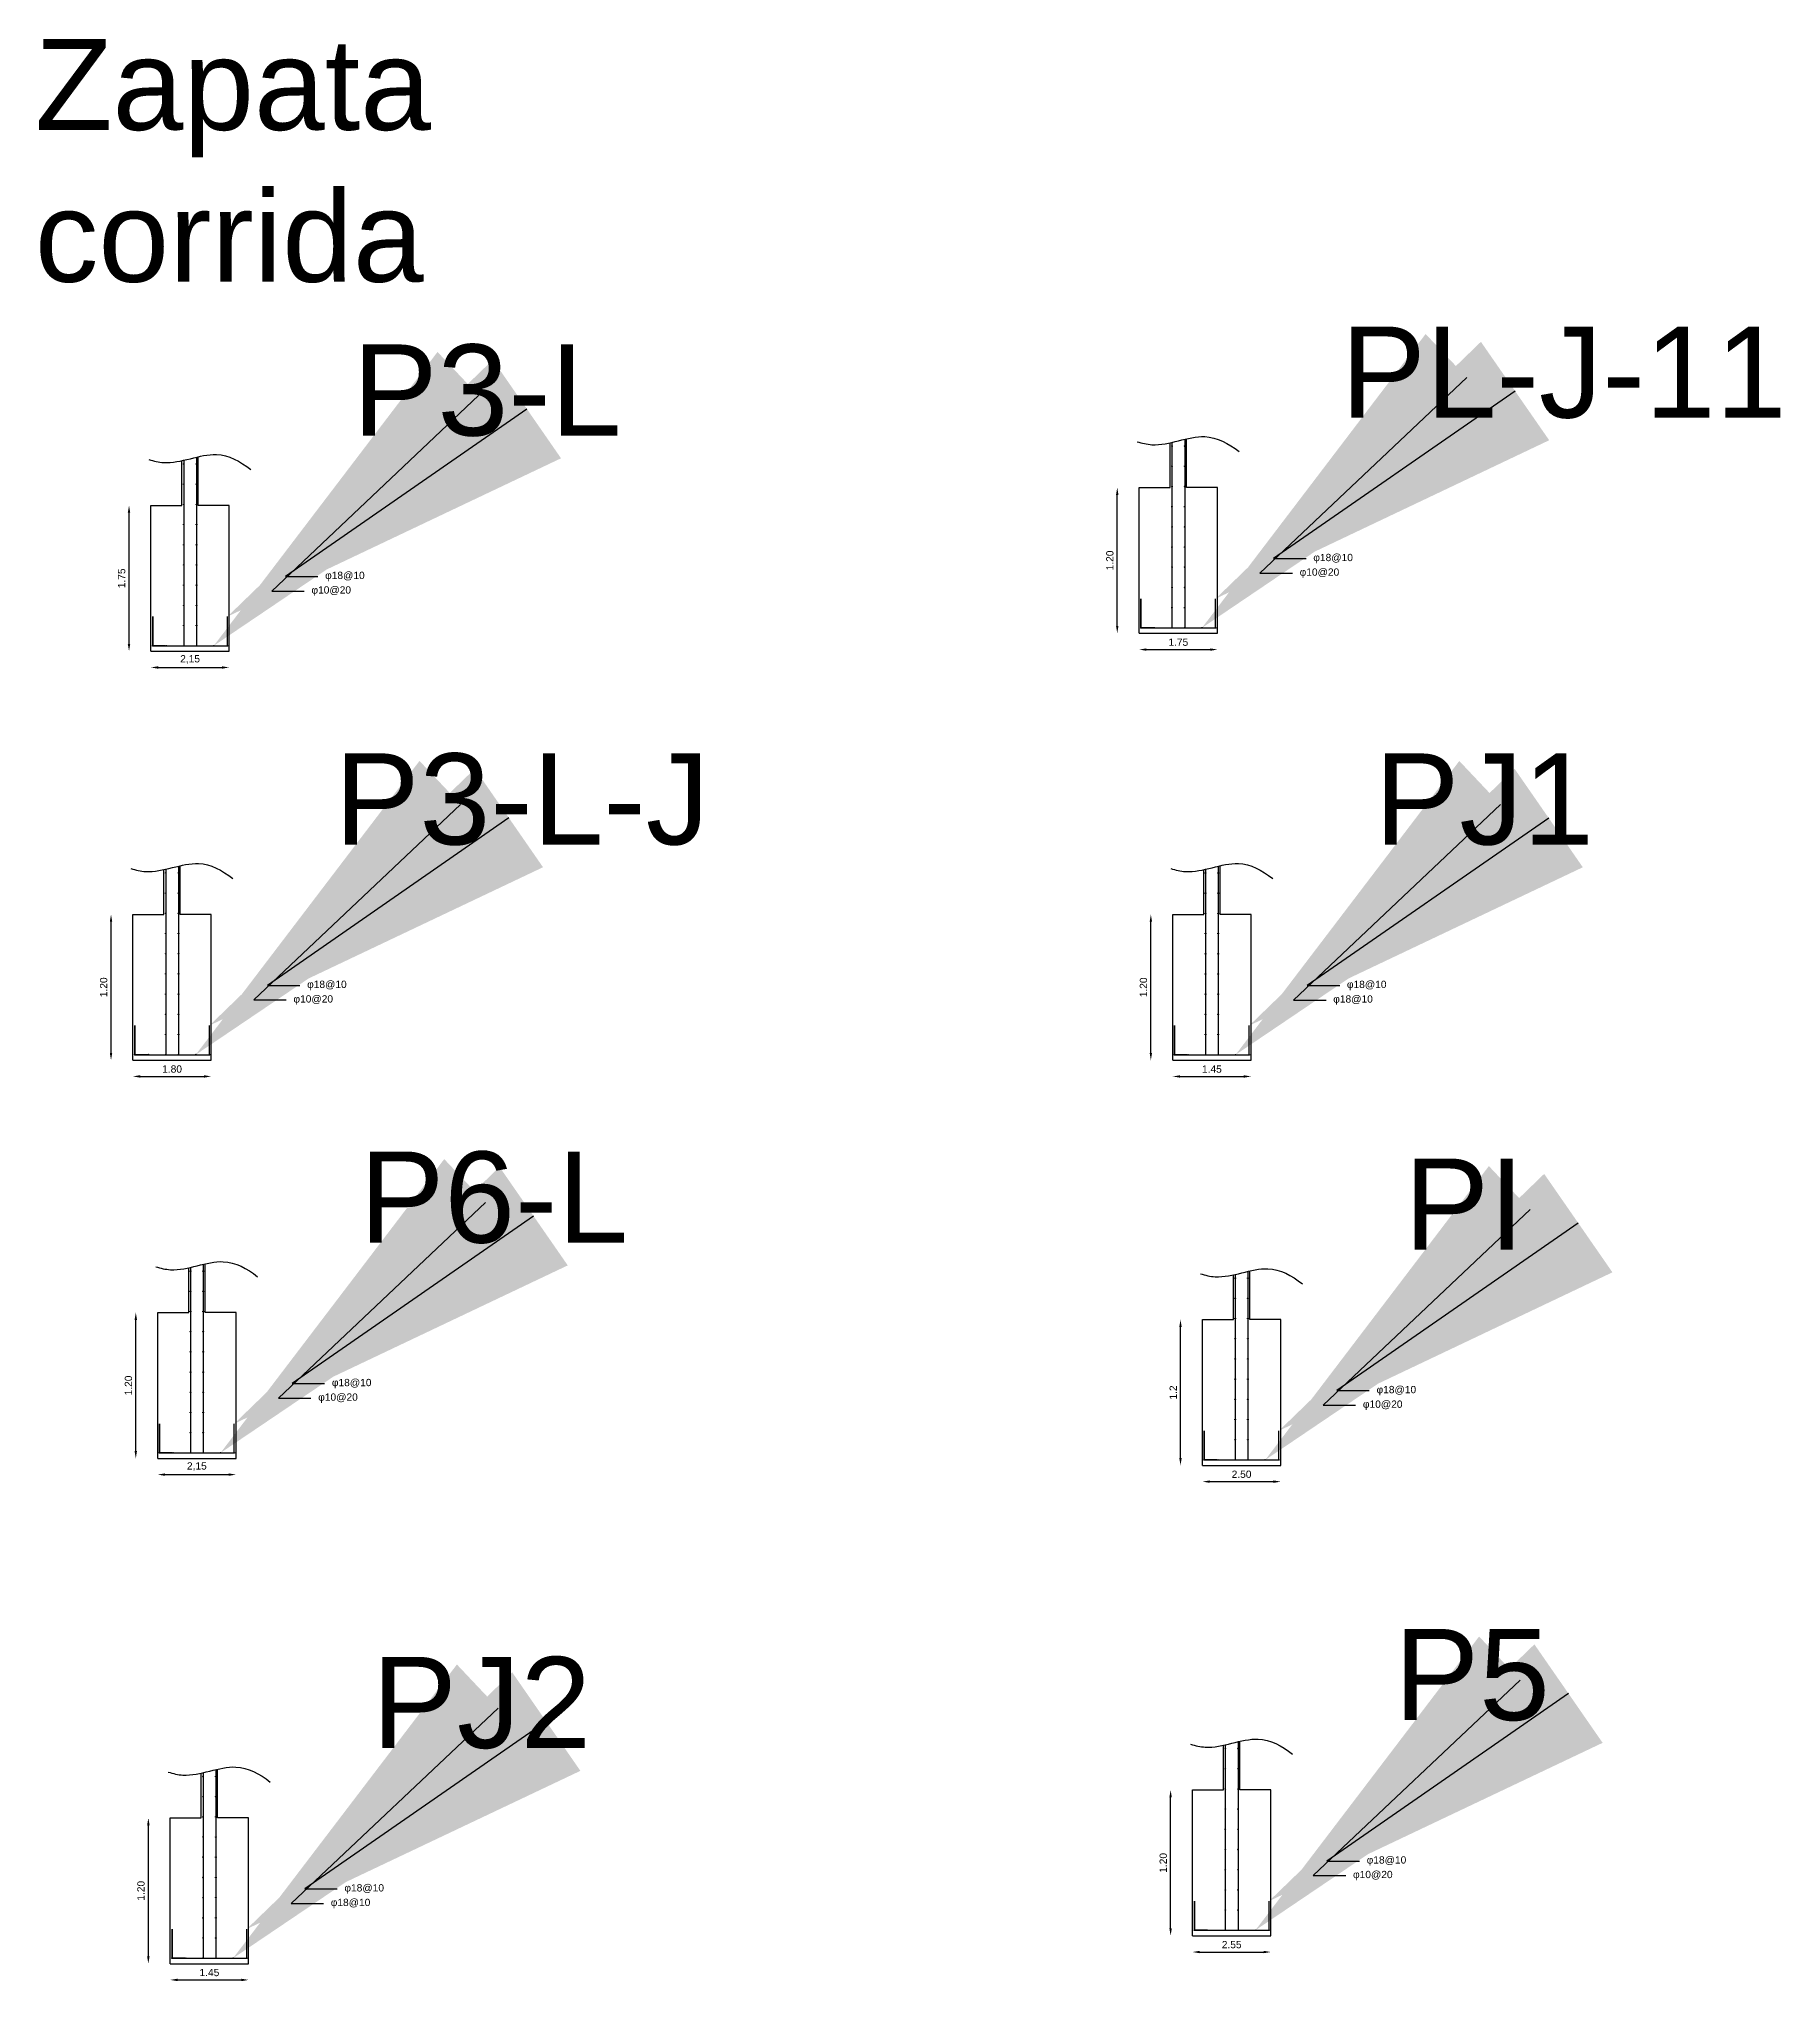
# Model space of a CAD drawing. Header units: millimetres. Extents: x 0 to 225, y -56 to 68.
# Drawn here: x 126.8 to 174.6, y 14.4 to 67.7 of the extents above; entities that cross this region are included whole.
import ezdxf
from ezdxf import colors
from ezdxf.entities.mleader import LeaderData, LeaderLine
from ezdxf.math import Vec2, Vec3

# ---------------------------------------------------------------- set-up
doc = ezdxf.new("R2010")
doc.units = ezdxf.units.MM
for name, color, linetype in [('anotaciones', 7, 'Continuous'), ('enfierradura', 90, 'Continuous'), ('Fundaciones', 6, 'Continuous')]:
    doc.layers.add(name, color=color, linetype=linetype)
doc.styles.get("Standard").update_dxf_attribs({"font": 'arial.ttf'})
doc.dimstyles.new('ISO-25', dxfattribs={"dimtxt": 2.5, "dimasz": 2.5, "dimexe": 1.25, "dimexo": 0.625, "dimtad": 1, "dimtxsty": 'Standard', "dimcen": 2.5, "dimadec": 0, "dimazin": 0, "dimtfac": 1, "dimtmove": 0, "dimatfit": 3, "dimfxl": 1, "dimarcsym": 0})

# ---------------------------------------------------------------- blocks, each defined once
blk = doc.blocks.new('*U6')
at = {"layer": 'enfierradura'}
for centre in [(0, 0), (0, -0.349)]:
    blk.add_circle(centre, 0.01, dxfattribs=at)
blk = doc.blocks.new('*U7')
at = {"layer": 'enfierradura', "color": 0, "linetype": 'ByBlock', "lineweight": -2, "transparency": 16777216, "rotation": 90}
for p in [(130.823, 56.035), (130.823, 55.48), (130.823, 54.926), (130.823, 54.372), (130.823, 53.818), (130.823, 53.264), (130.823, 52.709), (130.823, 52.155), (130.823, 51.601), (130.823, 51.047)]:
    blk.add_blockref('*U6', p, dxfattribs=at)
blk = doc.blocks.new('*D42')
at = {"layer": 'anotaciones', "color": 0, "lineweight": -2, "transparency": 16777216}
blk.add_line((129.322, 51.097), (129.322, 54.697), dxfattribs=at)
at = {"layer": 'anotaciones', "color": 0, "transparency": 16777216}
for points in [[(129.288, 54.697), (129.355, 54.697), (129.322, 54.897)], [(129.288, 51.097), (129.355, 51.097), (129.322, 50.897)]]:
    blk.add_solid(points, dxfattribs=at)
at = {"layer": 'anotaciones', "color": 0, "transparency": 16777216, "insert": (129.12, 52.897), "char_height": 0.2, "width": 0.13834, "attachment_point": 5, "rotation": 90}
blk.add_mtext('1.75', dxfattribs=at)
blk = doc.blocks.new('*D43')
at = {"layer": 'anotaciones', "color": 0, "lineweight": -2, "transparency": 16777216}
blk.add_line((130.123, 50.451), (131.873, 50.451), dxfattribs=at)
at = {"layer": 'anotaciones', "color": 0, "transparency": 16777216}
for points in [[(130.123, 50.484), (130.123, 50.417), (129.923, 50.451)], [(131.873, 50.484), (131.873, 50.417), (132.073, 50.451)]]:
    blk.add_solid(points, dxfattribs=at)
at = {"layer": 'anotaciones', "color": 0, "transparency": 16777216, "insert": (130.998, 50.671), "char_height": 0.2, "attachment_point": 5}
blk.add_mtext('2,15', dxfattribs=at)
blk = doc.blocks.new('*U48')
at = {"layer": 'enfierradura'}
for centre in [(0, 0), (0, -0.349)]:
    blk.add_circle(centre, 0.01, dxfattribs=at)
blk = doc.blocks.new('*U49')
at = {"layer": 'enfierradura', "color": 0, "linetype": 'ByBlock', "lineweight": -2, "transparency": 16777216, "rotation": 90}
for p in [(130.329, 44.813), (130.329, 44.258), (130.329, 43.704), (130.329, 43.15), (130.329, 42.596), (130.329, 42.042), (130.329, 41.487), (130.329, 40.933), (130.329, 40.379), (130.329, 39.825)]:
    blk.add_blockref('*U48', p, dxfattribs=at)
blk = doc.blocks.new('*D50')
at = {"layer": 'anotaciones', "color": 0, "lineweight": -2, "transparency": 16777216}
blk.add_line((128.828, 39.875), (128.828, 43.475), dxfattribs=at)
at = {"layer": 'anotaciones', "color": 0, "transparency": 16777216}
for points in [[(128.795, 43.475), (128.861, 43.475), (128.828, 43.675)], [(128.795, 39.875), (128.861, 39.875), (128.828, 39.675)]]:
    blk.add_solid(points, dxfattribs=at)
at = {"layer": 'anotaciones', "color": 0, "transparency": 16777216, "insert": (128.626, 41.675), "char_height": 0.2, "width": 0.13834, "attachment_point": 5, "rotation": 90}
blk.add_mtext('1.20', dxfattribs=at)
blk = doc.blocks.new('*D51')
at = {"layer": 'anotaciones', "color": 0, "lineweight": -2, "transparency": 16777216}
blk.add_line((129.629, 39.229), (131.379, 39.229), dxfattribs=at)
at = {"layer": 'anotaciones', "color": 0, "transparency": 16777216}
for points in [[(129.629, 39.262), (129.629, 39.195), (129.429, 39.229)], [(131.379, 39.262), (131.379, 39.195), (131.579, 39.229)]]:
    blk.add_solid(points, dxfattribs=at)
at = {"layer": 'anotaciones', "color": 0, "transparency": 16777216, "insert": (130.504, 39.431), "char_height": 0.2, "attachment_point": 5}
blk.add_mtext('1.80', dxfattribs=at)
blk = doc.blocks.new('*U56')
at = {"layer": 'enfierradura'}
for centre in [(0, 0), (0, -0.349)]:
    blk.add_circle(centre, 0.01, dxfattribs=at)
blk = doc.blocks.new('*U57')
at = {"layer": 'enfierradura', "color": 0, "linetype": 'ByBlock', "lineweight": -2, "transparency": 16777216, "rotation": 90}
for p in [(131.009, 33.886), (131.009, 33.332), (131.009, 32.778), (131.009, 32.224), (131.009, 31.669), (131.009, 31.115), (131.009, 30.561), (131.009, 30.007), (131.009, 29.453), (131.009, 28.898)]:
    blk.add_blockref('*U56', p, dxfattribs=at)
blk = doc.blocks.new('*D58')
at = {"layer": 'anotaciones', "color": 0, "lineweight": -2, "transparency": 16777216}
blk.add_line((129.508, 28.948), (129.508, 32.548), dxfattribs=at)
at = {"layer": 'anotaciones', "color": 0, "transparency": 16777216}
for points in [[(129.474, 32.548), (129.541, 32.548), (129.508, 32.748)], [(129.474, 28.948), (129.541, 28.948), (129.508, 28.748)]]:
    blk.add_solid(points, dxfattribs=at)
at = {"layer": 'anotaciones', "color": 0, "transparency": 16777216, "insert": (129.306, 30.748), "char_height": 0.2, "width": 0.13834, "attachment_point": 5, "rotation": 90}
blk.add_mtext('1.20', dxfattribs=at)
blk = doc.blocks.new('*D59')
at = {"layer": 'anotaciones', "color": 0, "lineweight": -2, "transparency": 16777216}
blk.add_line((130.308, 28.302), (132.058, 28.302), dxfattribs=at)
at = {"layer": 'anotaciones', "color": 0, "transparency": 16777216}
for points in [[(130.308, 28.336), (130.308, 28.269), (130.108, 28.302)], [(132.058, 28.336), (132.058, 28.269), (132.258, 28.302)]]:
    blk.add_solid(points, dxfattribs=at)
at = {"layer": 'anotaciones', "color": 0, "transparency": 16777216, "insert": (131.183, 28.522), "char_height": 0.2, "attachment_point": 5}
blk.add_mtext('2,15', dxfattribs=at)
blk = doc.blocks.new('*U64')
at = {"layer": 'enfierradura'}
for centre in [(0, 0), (0, -0.349)]:
    blk.add_circle(centre, 0.01, dxfattribs=at)
blk = doc.blocks.new('*U65')
at = {"layer": 'enfierradura', "color": 0, "linetype": 'ByBlock', "lineweight": -2, "transparency": 16777216, "rotation": 90}
for p in [(131.353, 20.02), (131.353, 19.465), (131.353, 18.911), (131.353, 18.357), (131.353, 17.803), (131.353, 17.248), (131.353, 16.694), (131.353, 16.14), (131.353, 15.586), (131.353, 15.032)]:
    blk.add_blockref('*U64', p, dxfattribs=at)
blk = doc.blocks.new('*D66')
at = {"layer": 'anotaciones', "color": 0, "lineweight": -2, "transparency": 16777216}
blk.add_line((129.852, 15.082), (129.852, 18.682), dxfattribs=at)
at = {"layer": 'anotaciones', "color": 0, "transparency": 16777216}
for points in [[(129.819, 18.682), (129.886, 18.682), (129.852, 18.882)], [(129.819, 15.082), (129.886, 15.082), (129.852, 14.882)]]:
    blk.add_solid(points, dxfattribs=at)
at = {"layer": 'anotaciones', "color": 0, "transparency": 16777216, "insert": (129.65, 16.882), "char_height": 0.2, "width": 0.13834, "attachment_point": 5, "rotation": 90}
blk.add_mtext('1.20', dxfattribs=at)
blk = doc.blocks.new('*D67')
at = {"layer": 'anotaciones', "color": 0, "lineweight": -2, "transparency": 16777216}
blk.add_line((130.653, 14.436), (132.403, 14.436), dxfattribs=at)
at = {"layer": 'anotaciones', "color": 0, "transparency": 16777216}
for points in [[(130.653, 14.469), (130.653, 14.402), (130.453, 14.436)], [(132.403, 14.469), (132.403, 14.402), (132.603, 14.436)]]:
    blk.add_solid(points, dxfattribs=at)
at = {"layer": 'anotaciones', "color": 0, "transparency": 16777216, "insert": (131.528, 14.638), "char_height": 0.2, "attachment_point": 5}
blk.add_mtext('1.45', dxfattribs=at)
blk = doc.blocks.new('*U72')
at = {"layer": 'enfierradura'}
for centre in [(0, 0), (0, -0.349)]:
    blk.add_circle(centre, 0.01, dxfattribs=at)
blk = doc.blocks.new('*U73')
at = {"layer": 'enfierradura', "color": 0, "linetype": 'ByBlock', "lineweight": -2, "transparency": 16777216, "rotation": 90}
for p in [(157.946, 56.526), (157.946, 55.972), (157.946, 55.417), (157.946, 54.863), (157.946, 54.309), (157.946, 53.755), (157.946, 53.201), (157.946, 52.646), (157.946, 52.092), (157.946, 51.538)]:
    blk.add_blockref('*U72', p, dxfattribs=at)
blk = doc.blocks.new('*D74')
at = {"layer": 'anotaciones', "color": 0, "lineweight": -2, "transparency": 16777216}
blk.add_line((156.445, 51.588), (156.445, 55.188), dxfattribs=at)
at = {"layer": 'anotaciones', "color": 0, "transparency": 16777216}
for points in [[(156.412, 55.188), (156.478, 55.188), (156.445, 55.388)], [(156.412, 51.588), (156.478, 51.588), (156.445, 51.388)]]:
    blk.add_solid(points, dxfattribs=at)
at = {"layer": 'anotaciones', "color": 0, "transparency": 16777216, "insert": (156.243, 53.388), "char_height": 0.2, "width": 0.13834, "attachment_point": 5, "rotation": 90}
blk.add_mtext('1.20', dxfattribs=at)
blk = doc.blocks.new('*D75')
at = {"layer": 'anotaciones', "color": 0, "lineweight": -2, "transparency": 16777216}
blk.add_line((157.246, 50.942), (158.996, 50.942), dxfattribs=at)
at = {"layer": 'anotaciones', "color": 0, "transparency": 16777216}
for points in [[(157.246, 50.975), (157.246, 50.909), (157.046, 50.942)], [(158.996, 50.975), (158.996, 50.909), (159.196, 50.942)]]:
    blk.add_solid(points, dxfattribs=at)
at = {"layer": 'anotaciones', "color": 0, "transparency": 16777216, "insert": (158.121, 51.144), "char_height": 0.2, "attachment_point": 5}
blk.add_mtext('1.75', dxfattribs=at)
blk = doc.blocks.new('*U80')
at = {"layer": 'enfierradura'}
for centre in [(0, 0), (0, -0.349)]:
    blk.add_circle(centre, 0.01, dxfattribs=at)
blk = doc.blocks.new('*U81')
at = {"layer": 'enfierradura', "color": 0, "linetype": 'ByBlock', "lineweight": -2, "transparency": 16777216, "rotation": 90}
for p in [(158.868, 44.811), (158.868, 44.257), (158.868, 43.703), (158.868, 43.149), (158.868, 42.594), (158.868, 42.04), (158.868, 41.486), (158.868, 40.932), (158.868, 40.378), (158.868, 39.823)]:
    blk.add_blockref('*U80', p, dxfattribs=at)
blk = doc.blocks.new('*D82')
at = {"layer": 'anotaciones', "color": 0, "lineweight": -2, "transparency": 16777216}
blk.add_line((157.367, 39.873), (157.367, 43.473), dxfattribs=at)
at = {"layer": 'anotaciones', "color": 0, "transparency": 16777216}
for points in [[(157.334, 43.473), (157.401, 43.473), (157.367, 43.673)], [(157.334, 39.873), (157.401, 39.873), (157.367, 39.673)]]:
    blk.add_solid(points, dxfattribs=at)
at = {"layer": 'anotaciones', "color": 0, "transparency": 16777216, "insert": (157.165, 41.673), "char_height": 0.2, "width": 0.13834, "attachment_point": 5, "rotation": 90}
blk.add_mtext('1.20', dxfattribs=at)
blk = doc.blocks.new('*D83')
at = {"layer": 'anotaciones', "color": 0, "lineweight": -2, "transparency": 16777216}
blk.add_line((158.168, 39.227), (159.918, 39.227), dxfattribs=at)
at = {"layer": 'anotaciones', "color": 0, "transparency": 16777216}
for points in [[(158.168, 39.261), (158.168, 39.194), (157.968, 39.227)], [(159.918, 39.261), (159.918, 39.194), (160.118, 39.227)]]:
    blk.add_solid(points, dxfattribs=at)
at = {"layer": 'anotaciones', "color": 0, "transparency": 16777216, "insert": (159.043, 39.429), "char_height": 0.2, "attachment_point": 5}
blk.add_mtext('1.45', dxfattribs=at)
blk = doc.blocks.new('*U88')
at = {"layer": 'enfierradura'}
for centre in [(0, 0), (0, -0.349)]:
    blk.add_circle(centre, 0.01, dxfattribs=at)
blk = doc.blocks.new('*U89')
at = {"layer": 'enfierradura', "color": 0, "linetype": 'ByBlock', "lineweight": -2, "transparency": 16777216, "rotation": 90}
for p in [(159.682, 33.693), (159.682, 33.139), (159.682, 32.585), (159.682, 32.031), (159.682, 31.476), (159.682, 30.922), (159.682, 30.368), (159.682, 29.814), (159.682, 29.26), (159.682, 28.705)]:
    blk.add_blockref('*U88', p, dxfattribs=at)
blk = doc.blocks.new('*D90')
at = {"layer": 'anotaciones', "color": 0, "lineweight": -2, "transparency": 16777216}
blk.add_line((158.181, 28.755), (158.181, 32.355), dxfattribs=at)
at = {"layer": 'anotaciones', "color": 0, "transparency": 16777216}
for points in [[(158.148, 32.355), (158.215, 32.355), (158.181, 32.555)], [(158.148, 28.755), (158.215, 28.755), (158.181, 28.555)]]:
    blk.add_solid(points, dxfattribs=at)
at = {"layer": 'anotaciones', "color": 0, "transparency": 16777216, "insert": (157.981, 30.555), "char_height": 0.2, "width": 0.13834, "attachment_point": 5, "rotation": 90}
blk.add_mtext('1.2', dxfattribs=at)
blk = doc.blocks.new('*D91')
at = {"layer": 'anotaciones', "color": 0, "lineweight": -2, "transparency": 16777216}
blk.add_line((158.982, 28.109), (160.732, 28.109), dxfattribs=at)
at = {"layer": 'anotaciones', "color": 0, "transparency": 16777216}
for points in [[(158.982, 28.143), (158.982, 28.076), (158.782, 28.109)], [(160.732, 28.143), (160.732, 28.076), (160.932, 28.109)]]:
    blk.add_solid(points, dxfattribs=at)
at = {"layer": 'anotaciones', "color": 0, "transparency": 16777216, "insert": (159.857, 28.311), "char_height": 0.2, "attachment_point": 5}
blk.add_mtext('2.50', dxfattribs=at)
blk = doc.blocks.new('*U96')
at = {"layer": 'enfierradura'}
for centre in [(0, 0), (0, -0.349)]:
    blk.add_circle(centre, 0.01, dxfattribs=at)
blk = doc.blocks.new('*U97')
at = {"layer": 'enfierradura', "color": 0, "linetype": 'ByBlock', "lineweight": -2, "transparency": 16777216, "rotation": 90}
for p in [(159.411, 20.786), (159.411, 20.231), (159.411, 19.677), (159.411, 19.123), (159.411, 18.569), (159.411, 18.014), (159.411, 17.46), (159.411, 16.906), (159.411, 16.352), (159.411, 15.798)]:
    blk.add_blockref('*U96', p, dxfattribs=at)
blk = doc.blocks.new('*D98')
at = {"layer": 'anotaciones', "color": 0, "lineweight": -2, "transparency": 16777216}
blk.add_line((157.91, 15.848), (157.91, 19.448), dxfattribs=at)
at = {"layer": 'anotaciones', "color": 0, "transparency": 16777216}
for points in [[(157.877, 19.448), (157.943, 19.448), (157.91, 19.648)], [(157.877, 15.848), (157.943, 15.848), (157.91, 15.648)]]:
    blk.add_solid(points, dxfattribs=at)
at = {"layer": 'anotaciones', "color": 0, "transparency": 16777216, "insert": (157.708, 17.648), "char_height": 0.2, "width": 0.13834, "attachment_point": 5, "rotation": 90}
blk.add_mtext('1.20', dxfattribs=at)
blk = doc.blocks.new('*D99')
at = {"layer": 'anotaciones', "color": 0, "lineweight": -2, "transparency": 16777216}
blk.add_line((158.711, 15.201), (160.461, 15.201), dxfattribs=at)
at = {"layer": 'anotaciones', "color": 0, "transparency": 16777216}
for points in [[(158.711, 15.235), (158.711, 15.168), (158.511, 15.201)], [(160.461, 15.235), (160.461, 15.168), (160.661, 15.201)]]:
    blk.add_solid(points, dxfattribs=at)
at = {"layer": 'anotaciones', "color": 0, "transparency": 16777216, "insert": (159.586, 15.404), "char_height": 0.2, "attachment_point": 5}
blk.add_mtext('2.55', dxfattribs=at)

msp = doc.modelspace()

# ---------------------------------------------------------------- linework, layer by layer
at = {"layer": 'enfierradura'}
for points in [[(157.946, 56.627), (157.946, 51.538)], [(158.296, 56.712), (158.296, 51.538)], [(130.823, 56.136), (130.823, 51.047)], [(131.172, 56.221), (131.172, 51.047)], [(157.446, 51.538), (157.096, 51.538), (157.096, 52.338), (157.096, 51.538), (159.146, 51.538), (159.146, 52.338)], [(130.323, 51.047), (129.973, 51.047), (129.973, 51.847), (129.973, 51.047), (132.023, 51.047), (132.023, 51.847)], [(130.329, 44.914), (130.329, 39.825)], [(130.678, 44.999), (130.678, 39.825)], [(158.868, 44.913), (158.868, 39.823)], [(159.218, 44.998), (159.218, 39.823)], [(129.829, 39.825), (129.479, 39.825), (129.479, 40.625), (129.479, 39.825), (131.529, 39.825), (131.529, 40.625)], [(158.368, 39.823), (158.018, 39.823), (158.018, 40.623), (158.018, 39.823), (160.068, 39.823), (160.068, 40.623)], [(131.009, 33.988), (131.009, 28.898)], [(131.358, 34.073), (131.358, 28.898)], [(159.682, 33.795), (159.682, 28.705)], [(160.032, 33.88), (160.032, 28.705)], [(130.508, 28.898), (130.158, 28.898), (130.158, 29.698), (130.158, 28.898), (132.208, 28.898), (132.208, 29.698)], [(159.182, 28.705), (158.832, 28.705), (158.832, 29.505), (158.832, 28.705), (160.882, 28.705), (160.882, 29.505)], [(159.411, 20.887), (159.411, 15.798)], [(159.761, 20.972), (159.761, 15.798)], [(131.353, 20.121), (131.353, 15.032)], [(131.703, 20.206), (131.703, 15.032)], [(158.911, 15.798), (158.561, 15.798), (158.561, 16.598), (158.561, 15.798), (160.611, 15.798), (160.611, 16.598)], [(130.853, 15.032), (130.503, 15.032), (130.503, 15.832), (130.503, 15.032), (132.553, 15.032), (132.553, 15.832)]]:
    msp.add_lwpolyline(points, dxfattribs=at)
for centre in [(157.096, 51.538), (157.471, 51.538), (158.771, 51.538), (159.146, 51.538), (129.973, 51.047), (130.348, 51.047), (131.648, 51.047), (132.023, 51.047), (129.479, 39.825), (129.854, 39.825), (131.154, 39.825), (131.529, 39.825), (158.018, 39.823), (158.393, 39.823), (159.693, 39.823), (160.068, 39.823), (130.158, 28.898), (130.533, 28.898), (131.833, 28.898), (132.208, 28.898), (158.832, 28.705), (159.207, 28.705), (160.507, 28.705), (160.882, 28.705), (158.561, 15.798), (158.936, 15.798), (160.236, 15.798), (160.611, 15.798), (130.503, 15.032), (130.878, 15.032), (132.178, 15.032), (132.553, 15.032)]:
    msp.add_circle(centre, 0.01, dxfattribs=at)
at = {"layer": 'Fundaciones'}
for points in [[(157.046, 51.388), (159.196, 51.388), (159.196, 55.388), (158.346, 55.388), (158.346, 56.724)], [(157.046, 51.388), (157.046, 55.388), (157.896, 55.388), (157.896, 56.616)], [(129.923, 50.897), (132.073, 50.897), (132.073, 54.897), (131.222, 54.897), (131.222, 56.232)], [(129.923, 50.897), (129.923, 54.897), (130.773, 54.897), (130.773, 56.125)], [(129.429, 39.675), (131.579, 39.675), (131.579, 43.675), (130.728, 43.675), (130.728, 45.011)], [(129.429, 39.675), (129.429, 43.675), (130.279, 43.675), (130.279, 44.903)], [(157.968, 39.673), (160.118, 39.673), (160.118, 43.673), (159.268, 43.673), (159.268, 45.009)], [(157.968, 39.673), (157.968, 43.673), (158.818, 43.673), (158.818, 44.902)], [(130.108, 28.748), (132.258, 28.748), (132.258, 32.748), (131.408, 32.748), (131.408, 34.084)], [(130.108, 28.748), (130.108, 32.748), (130.959, 32.748), (130.959, 33.977)], [(158.782, 28.555), (160.932, 28.555), (160.932, 32.555), (160.082, 32.555), (160.082, 33.891)], [(158.782, 28.555), (158.782, 32.555), (159.632, 32.555), (159.632, 33.784)], [(158.511, 15.648), (160.661, 15.648), (160.661, 19.648), (159.811, 19.648), (159.811, 20.983)], [(158.511, 15.648), (158.511, 19.648), (159.361, 19.648), (159.361, 20.876)], [(130.453, 14.882), (132.603, 14.882), (132.603, 18.882), (131.753, 18.882), (131.753, 20.217)], [(130.453, 14.882), (130.453, 18.882), (131.303, 18.882), (131.303, 20.11)]]:
    msp.add_lwpolyline(points, dxfattribs=at)
for points in [[(156.992, 56.647), (157.125, 56.605), (157.729, 56.46), (158.762, 56.999), (159.492, 56.604), (159.79, 56.373)], [(129.868, 56.156), (130.002, 56.113), (130.605, 55.969), (131.639, 56.508), (132.369, 56.113), (132.666, 55.881)], [(129.374, 44.934), (129.508, 44.891), (130.111, 44.747), (131.145, 45.286), (131.875, 44.891), (132.172, 44.659)], [(157.914, 44.932), (158.047, 44.89), (158.651, 44.746), (159.685, 45.285), (160.415, 44.889), (160.712, 44.658)], [(130.054, 34.007), (130.188, 33.965), (130.791, 33.821), (131.825, 34.36), (132.555, 33.964), (132.852, 33.733)], [(158.728, 33.814), (158.861, 33.772), (159.465, 33.628), (160.498, 34.167), (161.228, 33.771), (161.526, 33.54)], [(158.457, 20.906), (158.59, 20.864), (159.193, 20.72), (160.227, 21.259), (160.957, 20.864), (161.255, 20.632)], [(130.399, 20.141), (130.532, 20.098), (131.136, 19.954), (132.17, 20.493), (132.9, 20.098), (133.197, 19.866)]]:
    msp.add_open_spline(points, degree=3, knots=[1.097827, 1.097827, 1.097827, 1.097827, 1.516804, 2.983456, 4.060452, 4.060452, 4.060452, 4.060452], dxfattribs=at)

# ---------------------------------------------------------------- block references
at = {"layer": 'enfierradura'}
for name in ['*U73', '*U7', '*U49', '*U81', '*U57', '*U89', '*U97', '*U65']:
    msp.add_blockref(name, (0, 0), dxfattribs=at)

# ---------------------------------------------------------------- texts
at = {"layer": 'anotaciones', "char_height": 2.5, "attachment_point": 1}
for s, insert in [('PL-J-11', (162.583, 59.806)), ('P3-L', (135.46, 59.315)), ('P3-L-J', (134.966, 48.093)), ('PJ1', (163.505, 48.092)), ('P6-L', (135.646, 37.167)), ('PI', (164.319, 36.974)), ('P5', (164.048, 24.066)), ('PJ2', (135.99, 23.3))]:
    msp.add_mtext_dynamic_manual_height_columns(s, width=0.73227, gutter_width=12.5, heights=[0], dxfattribs=dict(at, insert=insert))
at = {"layer": 'Fundaciones', "insert": (126.736, 67.701), "char_height": 2.5, "attachment_point": 1}
msp.add_mtext_dynamic_manual_height_columns('Zapata corrida', width=2.61805, gutter_width=12.5, heights=[0], dxfattribs=at)

# ---------------------------------------------------------------- dimensions: what is measured, and where the dimension line sits
at = {"layer": 'anotaciones'}
for base, p1, p2, text, picture, middle in [((156.445, 55.388), (157.046, 51.388), (157.046, 55.388), '1.20', '*D74', (156.243, 53.388)), ((129.322, 54.897), (129.923, 50.897), (129.923, 54.897), '1.75', '*D42', (129.12, 52.897)), ((128.828, 43.675), (129.429, 39.675), (129.429, 43.675), '1.20', '*D50', (128.626, 41.675)), ((157.367, 43.673), (157.968, 39.673), (157.968, 43.673), '1.20', '*D82', (157.165, 41.673)), ((129.508, 32.748), (130.108, 28.748), (130.108, 32.748), '1.20', '*D58', (129.306, 30.748)), ((158.181, 32.555), (158.782, 28.555), (158.782, 32.555), '1.2', '*D90', (157.981, 30.555)), ((157.91, 19.648), (158.511, 15.648), (158.511, 19.648), '1.20', '*D98', (157.708, 17.648)), ((129.852, 18.882), (130.453, 14.882), (130.453, 18.882), '1.20', '*D66', (129.65, 16.882))]:
    dim = msp.add_linear_dim(base=base, p1=p1, p2=p2, angle=90, text=text, dimstyle='ISO-25', override={"dimtxt": 0.2, "dimasz": 0.2, "dimgap": 0.1, "dimse1": 1, "dimse2": 1}, dxfattribs=at)
    dim.commit()
    dim.dimension.update_dxf_attribs({"geometry": picture, "text_midpoint": middle})
for base, p1, p2, text, picture, middle in [((159.196, 50.942), (157.046, 51.388), (159.196, 51.388), '1.75', '*D75', (158.121, 51.144)), ((131.579, 39.229), (129.429, 39.675), (131.579, 39.675), '1.80', '*D51', (130.504, 39.431)), ((160.118, 39.227), (157.968, 39.673), (160.118, 39.673), '1.45', '*D83', (159.043, 39.429)), ((160.932, 28.109), (158.782, 28.555), (160.932, 28.555), '2.50', '*D91', (159.857, 28.311)), ((160.661, 15.201), (158.511, 15.648), (160.661, 15.648), '2.55', '*D99', (159.586, 15.404)), ((132.603, 14.436), (130.453, 14.882), (132.603, 14.882), '1.45', '*D67', (131.528, 14.638))]:
    dim = msp.add_linear_dim(base=base, p1=p1, p2=p2, text=text, dimstyle='ISO-25', override={"dimtxt": 0.2, "dimasz": 0.2, "dimgap": 0.1, "dimse1": 1, "dimse2": 1}, dxfattribs=at)
    dim.commit()
    dim.dimension.update_dxf_attribs({"geometry": picture, "text_midpoint": middle})
for base, p1, p2, picture, middle in [((132.073, 50.451), (129.923, 50.897), (132.073, 50.897), '*D43', (130.998, 50.671)), ((132.258, 28.302), (130.108, 28.748), (132.258, 28.748), '*D59', (131.183, 28.522))]:
    dim = msp.add_linear_dim(base=base, p1=p1, p2=p2, dimstyle='ISO-25', override={"dimtxt": 0.2, "dimasz": 0.2, "dimgap": 0.1, "dimse1": 1, "dimse2": 1}, dxfattribs=at)
    dim.commit()
    dim.dimension.update_dxf_attribs({"geometry": picture, "text_midpoint": middle})

# ---------------------------------------------------------------- leaders
ml = msp.add_multileader_mtext('Standard', dxfattribs=at)
ml.set_content('φ10@20', color=256)
ml.set_leader_properties()
ml.build(insert=Vec2(0, 0))
ml.multileader.update_dxf_attribs({"arrow_head_size": 10})
ctx = ml.context
ctx.base_point, ctx.char_height, ctx.arrow_head_size, ctx.landing_gap_size, ctx.plane_origin = Vec3(161.252, 53.04), 0.2, 10, 0.2, Vec3(158.78, 51.635)
notes = []
notes.append((ctx, [(0, (1, 1, 0), (160.36, 53.04), (1, 0), 0.892, [(0, [(158.771, 51.538)], 0, [])])]))
ctx.mtext.insert, ctx.mtext.width, ctx.mtext.defined_height, ctx.mtext.line_spacing_factor, ctx.mtext.flow_direction = Vec3(161.452, 53.169), 0.96647, 0.411, 0.5, 5
ml = msp.add_multileader_mtext('Standard', dxfattribs=at)
ml.set_content('φ18@10', color=256)
ml.set_leader_properties()
ml.build(insert=Vec2(0, 0))
ml.multileader.update_dxf_attribs({"arrow_head_size": 10})
ctx = ml.context
ctx.base_point, ctx.char_height, ctx.arrow_head_size, ctx.landing_gap_size, ctx.plane_origin = Vec3(161.627, 53.44), 0.2, 10, 0.2, Vec3(159.155, 52.035)
notes.append((ctx, [(0, (1, 1, 0), (160.735, 53.44), (1, 0), 0.892, [(0, [(159.146, 52.338)], 0, [])])]))
ctx.mtext.insert, ctx.mtext.width, ctx.mtext.defined_height, ctx.mtext.line_spacing_factor, ctx.mtext.flow_direction = Vec3(161.827, 53.569), 0.96647, 0.411, 0.5, 5
ml = msp.add_multileader_mtext('Standard', dxfattribs=at)
ml.set_content('φ10@20', color=256)
ml.set_leader_properties()
ml.build(insert=Vec2(0, 0))
ml.multileader.update_dxf_attribs({"arrow_head_size": 10})
ctx = ml.context
ctx.base_point, ctx.char_height, ctx.arrow_head_size, ctx.landing_gap_size, ctx.plane_origin = Vec3(134.129, 52.548), 0.2, 10, 0.2, Vec3(131.657, 51.143)
notes.append((ctx, [(0, (1, 1, 0), (133.237, 52.548), (1, 0), 0.892, [(0, [(131.648, 51.047)], 0, [])])]))
ctx.mtext.insert, ctx.mtext.width, ctx.mtext.defined_height, ctx.mtext.line_spacing_factor, ctx.mtext.flow_direction = Vec3(134.329, 52.678), 0.96647, 0.411, 0.5, 5
ml = msp.add_multileader_mtext('Standard', dxfattribs=at)
ml.set_content('φ18@10', color=256)
ml.set_leader_properties()
ml.build(insert=Vec2(0, 0))
ml.multileader.update_dxf_attribs({"arrow_head_size": 10})
ctx = ml.context
ctx.base_point, ctx.char_height, ctx.arrow_head_size, ctx.landing_gap_size, ctx.plane_origin = Vec3(134.504, 52.948), 0.2, 10, 0.2, Vec3(132.032, 51.543)
notes.append((ctx, [(0, (1, 1, 0), (133.612, 52.948), (1, 0), 0.892, [(0, [(132.023, 51.847)], 0, [])])]))
ctx.mtext.insert, ctx.mtext.width, ctx.mtext.defined_height, ctx.mtext.line_spacing_factor, ctx.mtext.flow_direction = Vec3(134.704, 53.078), 0.96647, 0.411, 0.5, 5
ml = msp.add_multileader_mtext('Standard', dxfattribs=at)
ml.set_content('φ10@20', color=256)
ml.set_leader_properties()
ml.build(insert=Vec2(0, 0))
ml.multileader.update_dxf_attribs({"arrow_head_size": 10})
ctx = ml.context
ctx.base_point, ctx.char_height, ctx.arrow_head_size, ctx.landing_gap_size, ctx.plane_origin = Vec3(133.635, 41.326), 0.2, 10, 0.2, Vec3(131.163, 39.921)
notes.append((ctx, [(0, (1, 1, 0), (132.743, 41.326), (1, 0), 0.892, [(0, [(131.154, 39.825)], 0, [])])]))
ctx.mtext.insert, ctx.mtext.width, ctx.mtext.defined_height, ctx.mtext.line_spacing_factor, ctx.mtext.flow_direction = Vec3(133.835, 41.456), 0.96647, 0.411, 0.5, 5
ml = msp.add_multileader_mtext('Standard', dxfattribs=at)
ml.set_content('φ18@10', color=256)
ml.set_leader_properties()
ml.build(insert=Vec2(0, 0))
ml.multileader.update_dxf_attribs({"arrow_head_size": 10})
ctx = ml.context
ctx.base_point, ctx.char_height, ctx.arrow_head_size, ctx.landing_gap_size, ctx.plane_origin = Vec3(134.01, 41.726), 0.2, 10, 0.2, Vec3(131.538, 40.321)
notes.append((ctx, [(0, (1, 1, 0), (133.118, 41.726), (1, 0), 0.892, [(0, [(131.529, 40.625)], 0, [])])]))
ctx.mtext.insert, ctx.mtext.width, ctx.mtext.defined_height, ctx.mtext.line_spacing_factor, ctx.mtext.flow_direction = Vec3(134.21, 41.856), 0.96647, 0.411, 0.5, 5
ml = msp.add_multileader_mtext('Standard', dxfattribs=at)
ml.set_content('φ18@10', color=256)
ml.set_leader_properties()
ml.build(insert=Vec2(0, 0))
ml.multileader.update_dxf_attribs({"arrow_head_size": 10})
ctx = ml.context
ctx.base_point, ctx.char_height, ctx.arrow_head_size, ctx.landing_gap_size, ctx.plane_origin = Vec3(162.174, 41.325), 0.2, 10, 0.2, Vec3(159.703, 39.92)
notes.append((ctx, [(0, (1, 1, 0), (161.283, 41.325), (1, 0), 0.892, [(0, [(159.693, 39.823)], 0, [])])]))
ctx.mtext.insert, ctx.mtext.width, ctx.mtext.defined_height, ctx.mtext.line_spacing_factor, ctx.mtext.flow_direction = Vec3(162.374, 41.454), 0.96647, 0.411, 0.5, 5
ml = msp.add_multileader_mtext('Standard', dxfattribs=at)
ml.set_content('φ18@10', color=256)
ml.set_leader_properties()
ml.build(insert=Vec2(0, 0))
ml.multileader.update_dxf_attribs({"arrow_head_size": 10})
ctx = ml.context
ctx.base_point, ctx.char_height, ctx.arrow_head_size, ctx.landing_gap_size, ctx.plane_origin = Vec3(162.549, 41.725), 0.2, 10, 0.2, Vec3(160.078, 40.32)
notes.append((ctx, [(0, (1, 1, 0), (161.658, 41.725), (1, 0), 0.892, [(0, [(160.068, 40.623)], 0, [])])]))
ctx.mtext.insert, ctx.mtext.width, ctx.mtext.defined_height, ctx.mtext.line_spacing_factor, ctx.mtext.flow_direction = Vec3(162.749, 41.854), 0.96647, 0.411, 0.5, 5
ml = msp.add_multileader_mtext('Standard', dxfattribs=at)
ml.set_content('φ10@20', color=256)
ml.set_leader_properties()
ml.build(insert=Vec2(0, 0))
ml.multileader.update_dxf_attribs({"arrow_head_size": 10})
ctx = ml.context
ctx.base_point, ctx.char_height, ctx.arrow_head_size, ctx.landing_gap_size, ctx.plane_origin = Vec3(134.315, 30.4), 0.2, 10, 0.2, Vec3(131.843, 28.995)
notes.append((ctx, [(0, (1, 1, 0), (133.423, 30.4), (1, 0), 0.892, [(0, [(131.833, 28.898)], 0, [])])]))
ctx.mtext.insert, ctx.mtext.width, ctx.mtext.defined_height, ctx.mtext.line_spacing_factor, ctx.mtext.flow_direction = Vec3(134.515, 30.529), 0.96647, 0.411, 0.5, 5
ml = msp.add_multileader_mtext('Standard', dxfattribs=at)
ml.set_content('φ18@10', color=256)
ml.set_leader_properties()
ml.build(insert=Vec2(0, 0))
ml.multileader.update_dxf_attribs({"arrow_head_size": 10})
ctx = ml.context
ctx.base_point, ctx.char_height, ctx.arrow_head_size, ctx.landing_gap_size, ctx.plane_origin = Vec3(134.69, 30.8), 0.2, 10, 0.2, Vec3(132.218, 29.395)
notes.append((ctx, [(0, (1, 1, 0), (133.798, 30.8), (1, 0), 0.892, [(0, [(132.208, 29.698)], 0, [])])]))
ctx.mtext.insert, ctx.mtext.width, ctx.mtext.defined_height, ctx.mtext.line_spacing_factor, ctx.mtext.flow_direction = Vec3(134.89, 30.929), 0.96647, 0.411, 0.5, 5
ml = msp.add_multileader_mtext('Standard', dxfattribs=at)
ml.set_content('φ10@20', color=256)
ml.set_leader_properties()
ml.build(insert=Vec2(0, 0))
ml.multileader.update_dxf_attribs({"arrow_head_size": 10})
ctx = ml.context
ctx.base_point, ctx.char_height, ctx.arrow_head_size, ctx.landing_gap_size, ctx.plane_origin = Vec3(162.988, 30.207), 0.2, 10, 0.2, Vec3(160.517, 28.802)
notes.append((ctx, [(0, (1, 1, 0), (162.096, 30.207), (1, 0), 0.892, [(0, [(160.507, 28.705)], 0, [])])]))
ctx.mtext.insert, ctx.mtext.width, ctx.mtext.defined_height, ctx.mtext.line_spacing_factor, ctx.mtext.flow_direction = Vec3(163.188, 30.336), 0.96647, 0.411, 0.5, 5
ml = msp.add_multileader_mtext('Standard', dxfattribs=at)
ml.set_content('φ18@10', color=256)
ml.set_leader_properties()
ml.build(insert=Vec2(0, 0))
ml.multileader.update_dxf_attribs({"arrow_head_size": 10})
ctx = ml.context
ctx.base_point, ctx.char_height, ctx.arrow_head_size, ctx.landing_gap_size, ctx.plane_origin = Vec3(163.363, 30.607), 0.2, 10, 0.2, Vec3(160.892, 29.202)
notes.append((ctx, [(0, (1, 1, 0), (162.471, 30.607), (1, 0), 0.892, [(0, [(160.882, 29.505)], 0, [])])]))
ctx.mtext.insert, ctx.mtext.width, ctx.mtext.defined_height, ctx.mtext.line_spacing_factor, ctx.mtext.flow_direction = Vec3(163.563, 30.736), 0.96647, 0.411, 0.5, 5
ml = msp.add_multileader_mtext('Standard', dxfattribs=at)
ml.set_content('φ10@20', color=256)
ml.set_leader_properties()
ml.build(insert=Vec2(0, 0))
ml.multileader.update_dxf_attribs({"arrow_head_size": 10})
ctx = ml.context
ctx.base_point, ctx.char_height, ctx.arrow_head_size, ctx.landing_gap_size, ctx.plane_origin = Vec3(162.717, 17.299), 0.2, 10, 0.2, Vec3(160.245, 15.894)
notes.append((ctx, [(0, (1, 1, 0), (161.825, 17.299), (1, 0), 0.892, [(0, [(160.236, 15.798)], 0, [])])]))
ctx.mtext.insert, ctx.mtext.width, ctx.mtext.defined_height, ctx.mtext.line_spacing_factor, ctx.mtext.flow_direction = Vec3(162.917, 17.429), 0.96647, 0.411, 0.5, 5
ml = msp.add_multileader_mtext('Standard', dxfattribs=at)
ml.set_content('φ18@10', color=256)
ml.set_leader_properties()
ml.build(insert=Vec2(0, 0))
ml.multileader.update_dxf_attribs({"arrow_head_size": 10})
ctx = ml.context
ctx.base_point, ctx.char_height, ctx.arrow_head_size, ctx.landing_gap_size, ctx.plane_origin = Vec3(163.092, 17.699), 0.2, 10, 0.2, Vec3(160.62, 16.294)
notes.append((ctx, [(0, (1, 1, 0), (162.2, 17.699), (1, 0), 0.892, [(0, [(160.611, 16.598)], 0, [])])]))
ctx.mtext.insert, ctx.mtext.width, ctx.mtext.defined_height, ctx.mtext.line_spacing_factor, ctx.mtext.flow_direction = Vec3(163.292, 17.829), 0.96647, 0.411, 0.5, 5
ml = msp.add_multileader_mtext('Standard', dxfattribs=at)
ml.set_content('φ18@10', color=256)
ml.set_leader_properties()
ml.build(insert=Vec2(0, 0))
ml.multileader.update_dxf_attribs({"arrow_head_size": 10})
ctx = ml.context
ctx.base_point, ctx.char_height, ctx.arrow_head_size, ctx.landing_gap_size, ctx.plane_origin = Vec3(134.659, 16.533), 0.2, 10, 0.2, Vec3(132.188, 15.128)
notes.append((ctx, [(0, (1, 1, 0), (133.768, 16.533), (1, 0), 0.892, [(0, [(132.178, 15.032)], 0, [])])]))
ctx.mtext.insert, ctx.mtext.width, ctx.mtext.defined_height, ctx.mtext.line_spacing_factor, ctx.mtext.flow_direction = Vec3(134.859, 16.663), 0.96647, 0.411, 0.5, 5
ml = msp.add_multileader_mtext('Standard', dxfattribs=at)
ml.set_content('φ18@10', color=256)
ml.set_leader_properties()
ml.build(insert=Vec2(0, 0))
ml.multileader.update_dxf_attribs({"arrow_head_size": 10})
ctx = ml.context
ctx.base_point, ctx.char_height, ctx.arrow_head_size, ctx.landing_gap_size, ctx.plane_origin = Vec3(135.034, 16.933), 0.2, 10, 0.2, Vec3(132.563, 15.528)
notes.append((ctx, [(0, (1, 1, 0), (134.143, 16.933), (1, 0), 0.892, [(0, [(132.553, 15.832)], 0, [])])]))
ctx.mtext.insert, ctx.mtext.width, ctx.mtext.defined_height, ctx.mtext.line_spacing_factor, ctx.mtext.flow_direction = Vec3(135.234, 17.063), 0.96647, 0.411, 0.5, 5
for ctx, leaders in notes:
    for number, flags, end, landing, length, lines in leaders:
        leader = LeaderData()
        leader.index, (leader.has_last_leader_line, leader.has_dogleg_vector, leader.attachment_direction) = number, flags
        leader.last_leader_point, leader.dogleg_vector, leader.dogleg_length = Vec3(end), Vec3(landing), length
        for number, points, colour, breaks in lines:
            line = LeaderLine()
            line.index, line.vertices, line.color, line.breaks = number, Vec3.list(points), colors.encode_raw_color(colour), breaks
            leader.lines.append(line)
        ctx.leaders.append(leader)

doc.saveas('drawing.dxf')
